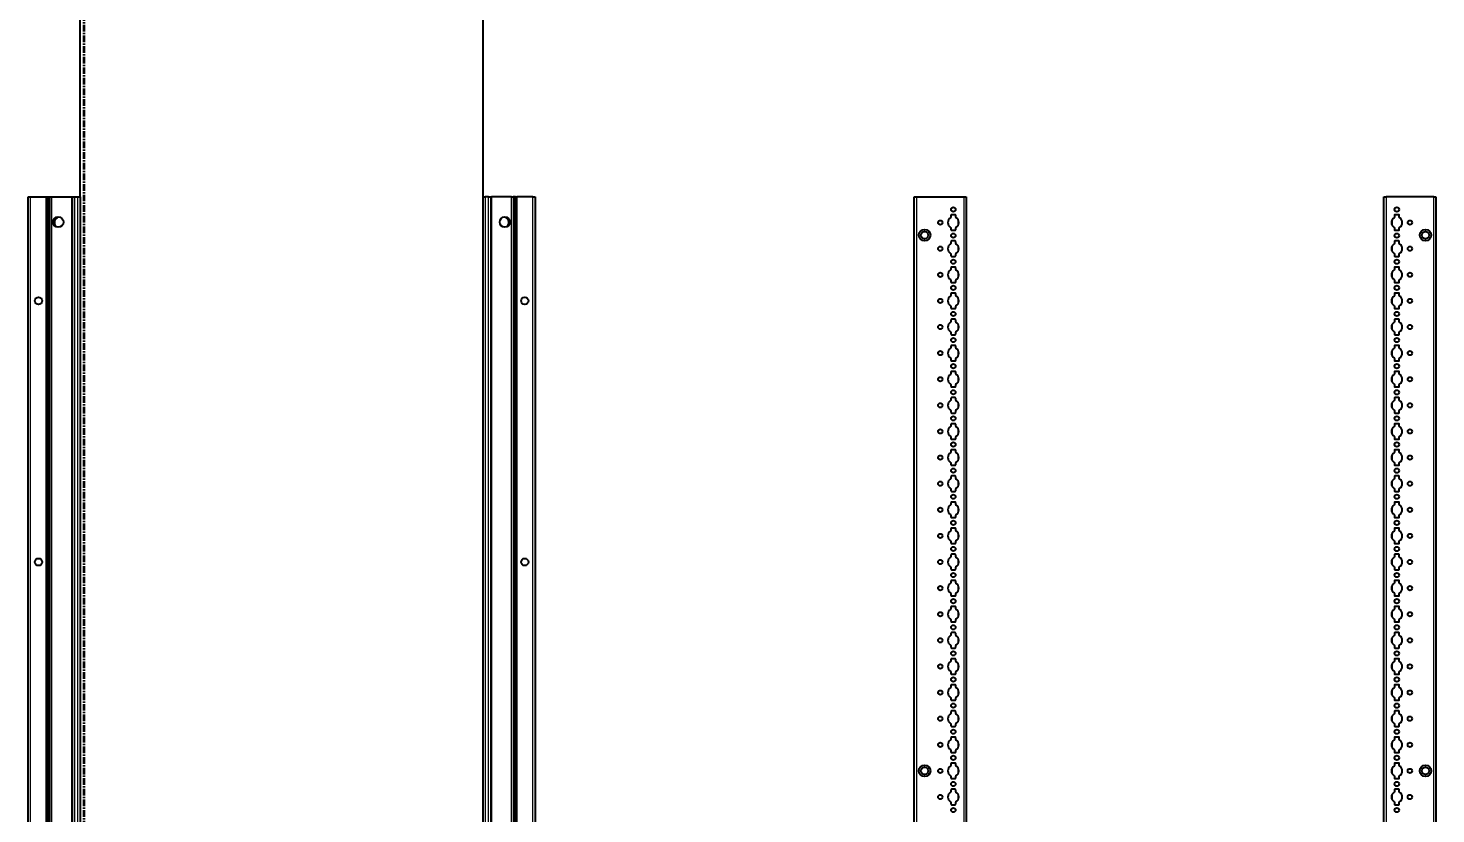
# Model space of a CAD drawing. Header units: millimetres. Extents: x -199 to 2253, y -1747 to 1507.
# Drawn here: x 905 to 2253, y -343 to 409 of the extents above; entities that cross this region are included whole.
import ezdxf

# ---------------------------------------------------------------- set-up
doc = ezdxf.new("R2010")
doc.units = ezdxf.units.MM
doc.linetypes.add('CENTER', pattern=[10.16, 6.35, -1.27, 1.27, -1.27])
doc.layers.add('FORMAT', color=7, linetype='Continuous')
doc.styles.add('SLDTEXTSTYLE0', font='TXT', dxfattribs={"width": 0.75})
doc.dimstyles.new('SLDDIMSTYLE0', dxfattribs={"dimtxt": 20, "dimasz": 10, "dimexe": 0, "dimexo": 0.0625, "dimgap": 5, "dimtad": 2, "dimdec": 1, "dimrnd": 1e-09, "dimzin": 12, "dimdsep": 46, "dimtxsty": 'SLDTEXTSTYLE0', "dimsah": 1, "dimcen": 0.09, "dimadec": 0, "dimazin": 3, "dimtfac": 1, "dimtofl": 0, "dimtmove": 0, "dimatfit": 3, "dimfxl": 0, "dimfrac": 2, "dimtolj": 1, "dimtzin": 12, "dimarcsym": 0})

# ---------------------------------------------------------------- blocks, each defined once
blk = doc.blocks.new('_D_4')
at = {"layer": 'FORMAT'}
for p, q in [((954.3, 247.2), (954.3, 446)), ((954.3, 445), (1340.3, 445)), ((1340.3, 247.2), (1340.3, 446))]:
    blk.add_line(p, q, dxfattribs=at)
for points in [[(954.3, 445), (964.3, 443.5), (964.3, 446.5)], [(1340.3, 445), (1330.3, 446.5), (1330.3, 443.5)]]:
    blk.add_solid(points, dxfattribs=at)
at = {"layer": 'FORMAT', "insert": (1125.1, 470.8), "char_height": 20, "attachment_point": 1, "style": 'SLDTEXTSTYLE0'}
blk.add_mtext('386', dxfattribs=at)

msp = doc.modelspace()

# ---------------------------------------------------------------- linework, layer by layer
at = {"color": 7, "linetype": 'CENTER', "lineweight": 35}
msp.add_line((958.03, 1499.09), (958.03, -1103.67), dxfattribs=at)
at = {"color": 7, "linetype": 'Continuous', "lineweight": 25}
for p, q in [((904.6, -851.79), (904.6, 247.21)), ((904.6, 247.21), (906.6, 247.21)), ((906.6, 247.21), (921.95, 247.21)), ((921.95, 247.21), (922.6, 247.21)), ((922.6, 223.46), (922.6, 247.21)), ((922.6, 247.21), (923.19, 247.21)), ((923.19, 247.21), (924.39, 247.21)), ((924.39, 247.21), (924.39, -851.79)), ((924.39, 247.21), (924.43, 247.21)), ((924.43, 247.21), (924.43, -851.79)), ((924.43, 247.21), (925.63, 247.21)), ((925.63, 247.21), (927.05, 247.21)), ((927.05, 247.21), (946.45, 247.21)), ((946.45, 247.21), (947.1, 247.21)), ((947.1, -851.79), (947.1, 247.21)), ((947.1, 247.21), (949.1, 247.21)), ((949.1, 247.21), (952.3, 247.21)), ((952.3, 247.21), (954.3, 247.21)), ((954.3, 247.21), (954.3, -851.79)), ((1340.3, -851.79), (1340.3, 247.21)), ((1340.3, 247.21), (1342.3, 247.21)), ((1345.5, 247.21), (1342.3, 247.21)), ((1345.5, 247.21), (1347.5, 247.21)), ((1347.5, 247.21), (1347.5, -851.79)), ((1347.5, 247.21), (1348.15, 247.21)), ((1367.55, 247.21), (1348.15, 247.21)), ((1367.55, 247.21), (1368.97, 247.21)), ((1370.17, 247.21), (1368.97, 247.21)), ((1370.17, -851.79), (1370.17, 247.21)), ((1370.21, 247.21), (1370.17, 247.21)), ((1370.21, -851.79), (1370.21, 247.21)), ((1371.42, 247.21), (1370.21, 247.21)), ((1371.42, 247.21), (1372, 247.21)), ((1372, 247.21), (1372, 223.46)), ((1372, 247.21), (1372.65, 247.21)), ((1388, 247.21), (1372.65, 247.21)), ((1388, 247.21), (1390, 247.21)), ((1390, 247.21), (1390, -851.79)), ((1753.16, -851.79), (1753.16, 247.21)), ((1753.16, 247.21), (1755.16, 247.21)), ((1755.16, 247.21), (1800.86, 247.21)), ((1800.86, 247.21), (1802.86, 247.21)), ((1802.86, 247.21), (1802.86, -851.79)), ((2202.86, -851.79), (2202.86, 247.21)), ((2202.86, 247.21), (2204.86, 247.21)), ((2250.56, 247.21), (2204.86, 247.21)), ((2250.56, 247.21), (2252.56, 247.21)), ((2252.56, 247.21), (2252.56, -851.79)), ((1788.21, 229.61), (1788.21, 227.73)), ((1792.31, 230.11), (1788.71, 230.11)), ((1792.81, 227.73), (1792.81, 229.61)), ((2212.91, 229.61), (2212.91, 227.73)), ((2217.01, 230.11), (2213.41, 230.11)), ((2217.51, 227.73), (2217.51, 229.61)), ((922.66, 223.35), (922.6, 223.46)), ((922.6, 223.46), (922.6, 221.96)), ((922.6, 221.96), (922.66, 222.06)), ((922.6, 173.46), (922.6, 221.96)), ((922.66, 222.06), (922.66, 223.35)), ((932.65, 227.73), (932.65, 228.14)), ((1361.95, 228.14), (1361.95, 227.73)), ((1372, 223.46), (1371.94, 223.35)), ((1371.94, 223.35), (1371.94, 222.06)), ((1371.94, 222.06), (1372, 221.96)), ((1372, 221.96), (1372, 223.46)), ((1372, 221.96), (1372, 173.46)), ((1788.21, 217.68), (1788.21, 215.81)), ((1792.81, 215.81), (1792.81, 217.68)), ((2212.91, 217.68), (2212.91, 215.81)), ((2217.51, 215.81), (2217.51, 217.68)), ((1788.21, 204.61), (1788.21, 202.73)), ((1788.71, 215.31), (1792.31, 215.31)), ((1792.31, 205.11), (1788.71, 205.11)), ((1792.81, 202.73), (1792.81, 204.61)), ((2212.91, 204.61), (2212.91, 202.73)), ((2213.41, 215.31), (2217.01, 215.31)), ((2217.01, 205.11), (2213.41, 205.11)), ((2217.51, 202.73), (2217.51, 204.61)), ((1788.21, 192.68), (1788.21, 190.81)), ((1788.71, 190.31), (1792.31, 190.31)), ((1792.81, 190.81), (1792.81, 192.68)), ((2212.91, 192.68), (2212.91, 190.81)), ((2213.41, 190.31), (2217.01, 190.31)), ((2217.51, 190.81), (2217.51, 192.68)), ((1788.21, 179.61), (1788.21, 177.73)), ((1792.31, 180.11), (1788.71, 180.11)), ((1792.81, 177.73), (1792.81, 179.61)), ((2212.91, 179.61), (2212.91, 177.73)), ((2217.01, 180.11), (2213.41, 180.11)), ((2217.51, 177.73), (2217.51, 179.61)), ((922.66, 173.35), (922.6, 173.46)), ((922.6, 173.46), (922.6, 171.96)), ((922.6, 171.96), (922.66, 172.06)), ((922.6, 123.46), (922.6, 171.96)), ((922.66, 172.06), (922.66, 173.35)), ((1372, 173.46), (1371.94, 173.35)), ((1371.94, 173.35), (1371.94, 172.06)), ((1371.94, 172.06), (1372, 171.96)), ((1372, 171.96), (1372, 173.46)), ((1372, 171.96), (1372, 123.46)), ((1788.21, 167.68), (1788.21, 165.81)), ((1788.71, 165.31), (1792.31, 165.31)), ((1792.81, 165.81), (1792.81, 167.68)), ((2212.91, 167.68), (2212.91, 165.81)), ((2213.41, 165.31), (2217.01, 165.31)), ((2217.51, 165.81), (2217.51, 167.68)), ((1788.21, 154.61), (1788.21, 152.73)), ((1792.31, 155.11), (1788.71, 155.11)), ((1792.81, 152.73), (1792.81, 154.61)), ((2212.91, 154.61), (2212.91, 152.73)), ((2217.01, 155.11), (2213.41, 155.11)), ((2217.51, 152.73), (2217.51, 154.61)), ((1788.21, 142.68), (1788.21, 140.81)), ((1788.71, 140.31), (1792.31, 140.31)), ((1792.81, 140.81), (1792.81, 142.68)), ((2212.91, 142.68), (2212.91, 140.81)), ((2213.41, 140.31), (2217.01, 140.31)), ((2217.51, 140.81), (2217.51, 142.68)), ((922.66, 123.35), (922.6, 123.46)), ((922.6, 123.46), (922.6, 121.96)), ((922.6, 121.96), (922.66, 122.06)), ((922.6, 73.46), (922.6, 121.96)), ((922.66, 122.06), (922.66, 123.35)), ((1372, 123.46), (1371.94, 123.35)), ((1371.94, 123.35), (1371.94, 122.06)), ((1371.94, 122.06), (1372, 121.96)), ((1372, 121.96), (1372, 123.46)), ((1372, 121.96), (1372, 73.46)), ((1788.21, 129.61), (1788.21, 127.73)), ((1792.31, 130.11), (1788.71, 130.11)), ((1792.81, 127.73), (1792.81, 129.61)), ((2212.91, 129.61), (2212.91, 127.73)), ((2217.01, 130.11), (2213.41, 130.11)), ((2217.51, 127.73), (2217.51, 129.61)), ((1788.21, 117.68), (1788.21, 115.81)), ((1788.71, 115.31), (1792.31, 115.31)), ((1792.81, 115.81), (1792.81, 117.68)), ((2212.91, 117.68), (2212.91, 115.81)), ((2213.41, 115.31), (2217.01, 115.31)), ((2217.51, 115.81), (2217.51, 117.68)), ((1788.21, 104.61), (1788.21, 102.73)), ((1792.31, 105.11), (1788.71, 105.11)), ((1792.81, 102.73), (1792.81, 104.61)), ((2212.91, 104.61), (2212.91, 102.73)), ((2217.01, 105.11), (2213.41, 105.11)), ((2217.51, 102.73), (2217.51, 104.61)), ((1788.21, 92.68), (1788.21, 90.81)), ((1788.71, 90.31), (1792.31, 90.31)), ((1792.81, 90.81), (1792.81, 92.68)), ((2212.91, 92.68), (2212.91, 90.81)), ((2213.41, 90.31), (2217.01, 90.31)), ((2217.51, 90.81), (2217.51, 92.68)), ((922.66, 73.35), (922.6, 73.46)), ((922.6, 73.46), (922.6, 71.96)), ((922.6, 71.96), (922.66, 72.06)), ((922.6, 23.46), (922.6, 71.96)), ((922.66, 72.06), (922.66, 73.35)), ((1372, 73.46), (1371.94, 73.35)), ((1371.94, 73.35), (1371.94, 72.06)), ((1371.94, 72.06), (1372, 71.96)), ((1372, 71.96), (1372, 73.46)), ((1372, 71.96), (1372, 23.46)), ((1788.21, 79.61), (1788.21, 77.73)), ((1788.21, 67.68), (1788.21, 65.81)), ((1792.31, 80.11), (1788.71, 80.11)), ((1792.81, 77.73), (1792.81, 79.61)), ((1792.81, 65.81), (1792.81, 67.68)), ((2212.91, 79.61), (2212.91, 77.73)), ((2212.91, 67.68), (2212.91, 65.81)), ((2217.01, 80.11), (2213.41, 80.11)), ((2217.51, 77.73), (2217.51, 79.61)), ((2217.51, 65.81), (2217.51, 67.68)), ((1788.21, 54.61), (1788.21, 52.73)), ((1788.71, 65.31), (1792.31, 65.31)), ((1792.31, 55.11), (1788.71, 55.11)), ((1792.81, 52.73), (1792.81, 54.61)), ((2212.91, 54.61), (2212.91, 52.73)), ((2213.41, 65.31), (2217.01, 65.31)), ((2217.01, 55.11), (2213.41, 55.11)), ((2217.51, 52.73), (2217.51, 54.61)), ((1788.21, 42.68), (1788.21, 40.81)), ((1792.81, 40.81), (1792.81, 42.68)), ((2212.91, 42.68), (2212.91, 40.81)), ((2217.51, 40.81), (2217.51, 42.68)), ((1788.21, 29.61), (1788.21, 27.73)), ((1788.71, 40.31), (1792.31, 40.31)), ((1792.31, 30.11), (1788.71, 30.11)), ((1792.81, 27.73), (1792.81, 29.61)), ((2212.91, 29.61), (2212.91, 27.73)), ((2213.41, 40.31), (2217.01, 40.31)), ((2217.01, 30.11), (2213.41, 30.11)), ((2217.51, 27.73), (2217.51, 29.61)), ((922.66, 23.35), (922.6, 23.46)), ((922.6, 23.46), (922.6, 21.96)), ((922.6, 21.96), (922.66, 22.06)), ((922.6, -26.54), (922.6, 21.96)), ((922.66, 22.06), (922.66, 23.35)), ((1372, 23.46), (1371.94, 23.35)), ((1371.94, 23.35), (1371.94, 22.06)), ((1371.94, 22.06), (1372, 21.96)), ((1372, 21.96), (1372, 23.46)), ((1372, 21.96), (1372, -26.54)), ((1788.21, 17.68), (1788.21, 15.81)), ((1788.71, 15.31), (1792.31, 15.31)), ((1792.81, 15.81), (1792.81, 17.68)), ((2212.91, 17.68), (2212.91, 15.81)), ((2213.41, 15.31), (2217.01, 15.31)), ((2217.51, 15.81), (2217.51, 17.68)), ((1788.21, 4.61), (1788.21, 2.73)), ((1792.31, 5.11), (1788.71, 5.11)), ((1792.81, 2.73), (1792.81, 4.61)), ((2212.91, 4.61), (2212.91, 2.73)), ((2217.01, 5.11), (2213.41, 5.11)), ((2217.51, 2.73), (2217.51, 4.61)), ((1788.21, -7.32), (1788.21, -9.19)), ((1788.71, -9.69), (1792.31, -9.69)), ((1792.81, -9.19), (1792.81, -7.32)), ((2212.91, -7.32), (2212.91, -9.19)), ((2213.41, -9.69), (2217.01, -9.69)), ((2217.51, -9.19), (2217.51, -7.32)), ((922.66, -26.65), (922.6, -26.54)), ((922.6, -26.54), (922.6, -28.04)), ((922.66, -27.94), (922.66, -26.65)), ((1372, -26.54), (1371.94, -26.65)), ((1371.94, -26.65), (1371.94, -27.94)), ((1372, -28.04), (1372, -26.54)), ((1788.21, -20.39), (1788.21, -22.27)), ((1792.31, -19.89), (1788.71, -19.89)), ((1792.81, -22.27), (1792.81, -20.39)), ((2212.91, -20.39), (2212.91, -22.27)), ((2217.01, -19.89), (2213.41, -19.89)), ((2217.51, -22.27), (2217.51, -20.39)), ((922.6, -28.04), (922.66, -27.94)), ((922.6, -76.54), (922.6, -28.04)), ((1371.94, -27.94), (1372, -28.04)), ((1372, -28.04), (1372, -76.54)), ((1788.21, -32.32), (1788.21, -34.19)), ((1788.71, -34.69), (1792.31, -34.69)), ((1792.81, -34.19), (1792.81, -32.32)), ((2212.91, -32.32), (2212.91, -34.19)), ((2213.41, -34.69), (2217.01, -34.69)), ((2217.51, -34.19), (2217.51, -32.32)), ((1788.21, -45.39), (1788.21, -47.27)), ((1792.31, -44.89), (1788.71, -44.89)), ((1792.81, -47.27), (1792.81, -45.39)), ((2212.91, -45.39), (2212.91, -47.27)), ((2217.01, -44.89), (2213.41, -44.89)), ((2217.51, -47.27), (2217.51, -45.39)), ((1788.21, -57.32), (1788.21, -59.19)), ((1788.71, -59.69), (1792.31, -59.69)), ((1792.81, -59.19), (1792.81, -57.32)), ((2212.91, -57.32), (2212.91, -59.19)), ((2213.41, -59.69), (2217.01, -59.69)), ((2217.51, -59.19), (2217.51, -57.32)), ((922.66, -76.65), (922.6, -76.54)), ((922.6, -76.54), (922.6, -78.04)), ((922.6, -78.04), (922.66, -77.94)), ((922.6, -126.54), (922.6, -78.04)), ((922.66, -77.94), (922.66, -76.65)), ((1372, -76.54), (1371.94, -76.65)), ((1371.94, -76.65), (1371.94, -77.94)), ((1371.94, -77.94), (1372, -78.04)), ((1372, -78.04), (1372, -76.54)), ((1372, -78.04), (1372, -126.54)), ((1788.21, -70.39), (1788.21, -72.27)), ((1792.31, -69.89), (1788.71, -69.89)), ((1792.81, -72.27), (1792.81, -70.39)), ((2212.91, -70.39), (2212.91, -72.27)), ((2217.01, -69.89), (2213.41, -69.89)), ((2217.51, -72.27), (2217.51, -70.39)), ((1788.21, -82.32), (1788.21, -84.19)), ((1788.71, -84.69), (1792.31, -84.69)), ((1792.81, -84.19), (1792.81, -82.32)), ((2212.91, -82.32), (2212.91, -84.19)), ((2213.41, -84.69), (2217.01, -84.69)), ((2217.51, -84.19), (2217.51, -82.32)), ((1788.21, -95.39), (1788.21, -97.27)), ((1788.21, -107.32), (1788.21, -109.19)), ((1792.31, -94.89), (1788.71, -94.89)), ((1792.81, -97.27), (1792.81, -95.39)), ((1792.81, -109.19), (1792.81, -107.32)), ((2212.91, -95.39), (2212.91, -97.27)), ((2212.91, -107.32), (2212.91, -109.19)), ((2217.01, -94.89), (2213.41, -94.89)), ((2217.51, -97.27), (2217.51, -95.39)), ((2217.51, -109.19), (2217.51, -107.32)), ((1788.21, -120.39), (1788.21, -122.27)), ((1788.71, -109.69), (1792.31, -109.69)), ((1792.31, -119.89), (1788.71, -119.89)), ((1792.81, -122.27), (1792.81, -120.39)), ((2212.91, -120.39), (2212.91, -122.27)), ((2213.41, -109.69), (2217.01, -109.69)), ((2217.01, -119.89), (2213.41, -119.89)), ((2217.51, -122.27), (2217.51, -120.39)), ((922.66, -126.65), (922.6, -126.54)), ((922.6, -126.54), (922.6, -128.04)), ((922.6, -128.04), (922.66, -127.94)), ((922.6, -176.54), (922.6, -128.04)), ((922.66, -127.94), (922.66, -126.65)), ((1372, -126.54), (1371.94, -126.65)), ((1371.94, -126.65), (1371.94, -127.94)), ((1371.94, -127.94), (1372, -128.04)), ((1372, -128.04), (1372, -126.54)), ((1372, -128.04), (1372, -176.54)), ((1788.21, -132.32), (1788.21, -134.19)), ((1788.71, -134.69), (1792.31, -134.69)), ((1792.81, -134.19), (1792.81, -132.32)), ((2212.91, -132.32), (2212.91, -134.19)), ((2213.41, -134.69), (2217.01, -134.69)), ((2217.51, -134.19), (2217.51, -132.32)), ((1788.21, -145.39), (1788.21, -147.27)), ((1792.31, -144.89), (1788.71, -144.89)), ((1792.81, -147.27), (1792.81, -145.39)), ((2212.91, -145.39), (2212.91, -147.27)), ((2217.01, -144.89), (2213.41, -144.89)), ((2217.51, -147.27), (2217.51, -145.39)), ((1788.21, -157.32), (1788.21, -159.19)), ((1788.71, -159.69), (1792.31, -159.69)), ((1792.81, -159.19), (1792.81, -157.32)), ((2212.91, -157.32), (2212.91, -159.19)), ((2213.41, -159.69), (2217.01, -159.69)), ((2217.51, -159.19), (2217.51, -157.32)), ((1788.21, -170.39), (1788.21, -172.27)), ((1792.31, -169.89), (1788.71, -169.89)), ((1792.81, -172.27), (1792.81, -170.39)), ((2212.91, -170.39), (2212.91, -172.27)), ((2217.01, -169.89), (2213.41, -169.89)), ((2217.51, -172.27), (2217.51, -170.39)), ((922.66, -176.65), (922.6, -176.54)), ((922.6, -176.54), (922.6, -178.04)), ((922.6, -178.04), (922.66, -177.94)), ((922.6, -226.54), (922.6, -178.04)), ((922.66, -177.94), (922.66, -176.65)), ((1372, -176.54), (1371.94, -176.65)), ((1371.94, -176.65), (1371.94, -177.94)), ((1371.94, -177.94), (1372, -178.04)), ((1372, -178.04), (1372, -176.54)), ((1372, -178.04), (1372, -226.54)), ((1788.21, -182.32), (1788.21, -184.19)), ((1788.71, -184.69), (1792.31, -184.69)), ((1792.81, -184.19), (1792.81, -182.32)), ((2212.91, -182.32), (2212.91, -184.19)), ((2213.41, -184.69), (2217.01, -184.69)), ((2217.51, -184.19), (2217.51, -182.32)), ((1788.21, -195.39), (1788.21, -197.27)), ((1792.31, -194.89), (1788.71, -194.89)), ((1792.81, -197.27), (1792.81, -195.39)), ((2212.91, -195.39), (2212.91, -197.27)), ((2217.01, -194.89), (2213.41, -194.89)), ((2217.51, -197.27), (2217.51, -195.39)), ((1788.21, -207.32), (1788.21, -209.19)), ((1788.71, -209.69), (1792.31, -209.69)), ((1792.81, -209.19), (1792.81, -207.32)), ((2212.91, -207.32), (2212.91, -209.19)), ((2213.41, -209.69), (2217.01, -209.69)), ((2217.51, -209.19), (2217.51, -207.32)), ((922.66, -226.65), (922.6, -226.54)), ((922.6, -226.54), (922.6, -228.04)), ((922.6, -228.04), (922.66, -227.94)), ((922.6, -276.54), (922.6, -228.04)), ((922.66, -227.94), (922.66, -226.65)), ((1372, -226.54), (1371.94, -226.65)), ((1371.94, -226.65), (1371.94, -227.94)), ((1371.94, -227.94), (1372, -228.04)), ((1372, -228.04), (1372, -226.54)), ((1372, -228.04), (1372, -276.54)), ((1788.21, -220.39), (1788.21, -222.27)), ((1792.31, -219.89), (1788.71, -219.89)), ((1792.81, -222.27), (1792.81, -220.39)), ((2212.91, -220.39), (2212.91, -222.27)), ((2217.01, -219.89), (2213.41, -219.89)), ((2217.51, -222.27), (2217.51, -220.39)), ((1788.21, -232.32), (1788.21, -234.19)), ((1788.71, -234.69), (1792.31, -234.69)), ((1792.81, -234.19), (1792.81, -232.32)), ((2212.91, -232.32), (2212.91, -234.19)), ((2213.41, -234.69), (2217.01, -234.69)), ((2217.51, -234.19), (2217.51, -232.32)), ((1788.21, -245.39), (1788.21, -247.27)), ((1792.31, -244.89), (1788.71, -244.89)), ((1792.81, -247.27), (1792.81, -245.39)), ((2212.91, -245.39), (2212.91, -247.27)), ((2217.01, -244.89), (2213.41, -244.89)), ((2217.51, -247.27), (2217.51, -245.39)), ((1788.21, -257.32), (1788.21, -259.19)), ((1788.71, -259.69), (1792.31, -259.69)), ((1792.81, -259.19), (1792.81, -257.32)), ((2212.91, -257.32), (2212.91, -259.19)), ((2213.41, -259.69), (2217.01, -259.69)), ((2217.51, -259.19), (2217.51, -257.32)), ((922.66, -276.65), (922.6, -276.54)), ((922.6, -276.54), (922.6, -278.04)), ((922.6, -278.04), (922.66, -277.94)), ((922.6, -326.54), (922.6, -278.04)), ((922.66, -277.94), (922.66, -276.65)), ((1372, -276.54), (1371.94, -276.65)), ((1371.94, -276.65), (1371.94, -277.94)), ((1371.94, -277.94), (1372, -278.04)), ((1372, -278.04), (1372, -276.54)), ((1372, -278.04), (1372, -326.54)), ((1788.21, -270.39), (1788.21, -272.27)), ((1788.21, -282.32), (1788.21, -284.19)), ((1792.31, -269.89), (1788.71, -269.89)), ((1792.81, -272.27), (1792.81, -270.39)), ((1792.81, -284.19), (1792.81, -282.32)), ((2212.91, -270.39), (2212.91, -272.27)), ((2212.91, -282.32), (2212.91, -284.19)), ((2217.01, -269.89), (2213.41, -269.89)), ((2217.51, -272.27), (2217.51, -270.39)), ((2217.51, -284.19), (2217.51, -282.32)), ((1788.21, -295.39), (1788.21, -297.27)), ((1788.71, -284.69), (1792.31, -284.69)), ((1792.31, -294.89), (1788.71, -294.89)), ((1792.81, -297.27), (1792.81, -295.39)), ((2212.91, -295.39), (2212.91, -297.27)), ((2213.41, -284.69), (2217.01, -284.69)), ((2217.01, -294.89), (2213.41, -294.89)), ((2217.51, -297.27), (2217.51, -295.39)), ((1788.21, -307.32), (1788.21, -309.19)), ((1788.71, -309.69), (1792.31, -309.69)), ((1792.81, -309.19), (1792.81, -307.32)), ((2212.91, -307.32), (2212.91, -309.19)), ((2213.41, -309.69), (2217.01, -309.69)), ((2217.51, -309.19), (2217.51, -307.32)), ((1788.21, -320.39), (1788.21, -322.27)), ((1792.31, -319.89), (1788.71, -319.89)), ((1792.81, -322.27), (1792.81, -320.39)), ((2212.91, -320.39), (2212.91, -322.27)), ((2217.01, -319.89), (2213.41, -319.89)), ((2217.51, -322.27), (2217.51, -320.39)), ((922.66, -326.65), (922.6, -326.54)), ((922.6, -326.54), (922.6, -328.04)), ((922.6, -328.04), (922.66, -327.94)), ((922.6, -376.54), (922.6, -328.04)), ((922.66, -327.94), (922.66, -326.65)), ((1372, -326.54), (1371.94, -326.65)), ((1371.94, -326.65), (1371.94, -327.94)), ((1371.94, -327.94), (1372, -328.04)), ((1372, -328.04), (1372, -326.54)), ((1372, -328.04), (1372, -376.54)), ((1788.21, -332.32), (1788.21, -334.19)), ((1788.71, -334.69), (1792.31, -334.69)), ((1792.81, -334.19), (1792.81, -332.32)), ((2212.91, -332.32), (2212.91, -334.19)), ((2213.41, -334.69), (2217.01, -334.69)), ((2217.51, -334.19), (2217.51, -332.32))]:
    msp.add_line(p, q, dxfattribs=at)
at = {"color": 8, "linetype": 'Continuous', "lineweight": 18}
for p, q in [((906.6, 247.21), (906.6, -851.79)), ((921.95, -851.79), (921.95, 247.21)), ((923.19, 247.21), (923.19, -851.79)), ((925.63, -851.79), (925.63, 247.21)), ((927.05, 247.21), (927.05, -851.79)), ((946.45, -851.79), (946.45, 247.21)), ((949.1, 247.21), (949.1, -851.79)), ((952.3, -851.79), (952.3, 247.21)), ((1342.3, 247.21), (1342.3, -851.79)), ((1345.5, -851.79), (1345.5, 247.21)), ((1348.15, 247.21), (1348.15, -851.79)), ((1367.55, -851.79), (1367.55, 247.21)), ((1368.97, 247.21), (1368.97, -851.79)), ((1371.42, -851.79), (1371.42, 247.21)), ((1372.65, 247.21), (1372.65, -851.79)), ((1388, -851.79), (1388, 247.21)), ((1755.16, 247.21), (1755.16, -851.79)), ((1800.86, -851.79), (1800.86, 247.21)), ((2204.86, 247.21), (2204.86, -851.79)), ((2250.56, -851.79), (2250.56, 247.21)), ((1795.01, 220), (1795.01, 225.41)), ((2210.71, 225.41), (2210.71, 220)), ((1795.01, 195), (1795.01, 200.41)), ((2210.71, 200.41), (2210.71, 195)), ((1795.01, 170), (1795.01, 175.41)), ((2210.71, 175.41), (2210.71, 170)), ((1795.01, 145), (1795.01, 150.41)), ((2210.71, 150.41), (2210.71, 145)), ((1795.01, 120), (1795.01, 125.41)), ((2210.71, 125.41), (2210.71, 120)), ((1795.01, 95), (1795.01, 100.41)), ((2210.71, 100.41), (2210.71, 95)), ((1795.01, 70), (1795.01, 75.41)), ((2210.71, 75.41), (2210.71, 70)), ((1795.01, 45), (1795.01, 50.41)), ((2210.71, 50.41), (2210.71, 45)), ((1795.01, 20), (1795.01, 25.41)), ((2210.71, 25.41), (2210.71, 20)), ((1795.01, -5), (1795.01, 0.41)), ((2210.71, 0.41), (2210.71, -5)), ((1795.01, -30), (1795.01, -24.59)), ((2210.71, -24.59), (2210.71, -30)), ((1795.01, -55), (1795.01, -49.59)), ((2210.71, -49.59), (2210.71, -55)), ((1795.01, -80), (1795.01, -74.59)), ((2210.71, -74.59), (2210.71, -80)), ((1795.01, -105), (1795.01, -99.59)), ((2210.71, -99.59), (2210.71, -105)), ((1795.01, -130), (1795.01, -124.59)), ((2210.71, -124.59), (2210.71, -130)), ((1795.01, -155), (1795.01, -149.59)), ((2210.71, -149.59), (2210.71, -155)), ((1795.01, -180), (1795.01, -174.59)), ((2210.71, -174.59), (2210.71, -180)), ((1795.01, -205), (1795.01, -199.59)), ((2210.71, -199.59), (2210.71, -205)), ((1795.01, -230), (1795.01, -224.59)), ((2210.71, -224.59), (2210.71, -230)), ((1795.01, -255), (1795.01, -249.59)), ((2210.71, -249.59), (2210.71, -255)), ((1795.01, -280), (1795.01, -274.59)), ((2210.71, -274.59), (2210.71, -280)), ((1795.01, -305), (1795.01, -299.59)), ((2210.71, -299.59), (2210.71, -305)), ((1795.01, -330), (1795.01, -324.59)), ((2210.71, -324.59), (2210.71, -330))]:
    msp.add_line(p, q, dxfattribs=at)
at = {"color": 7, "linetype": 'Continuous', "lineweight": 25}
for centre, radius in [((1790.51, 235.21), 2.12), ((2215.21, 235.21), 2.12), ((933.45, 223.21), 5), ((1361.15, 223.21), 5), ((1763.01, 210.71), 5.5), ((1778.01, 222.71), 2.12), ((2227.71, 222.71), 2.12), ((2242.71, 210.71), 5.5), ((1763.01, 210.71), 3.5), ((1790.51, 210.21), 2.12), ((2215.21, 210.21), 2.12), ((2242.71, 210.71), 3.5), ((1778.01, 197.71), 2.12), ((2227.71, 197.71), 2.12), ((1790.51, 185.21), 2.12), ((2215.21, 185.21), 2.12), ((1778.01, 172.71), 2.13), ((1790.51, 160.21), 2.12), ((2215.21, 160.21), 2.12), ((2227.71, 172.71), 2.12), ((914.5, 147.71), 3.5), ((1380.1, 147.71), 3.5), ((1778.01, 147.71), 2.13), ((2227.71, 147.71), 2.12), ((1790.51, 135.21), 2.12), ((2215.21, 135.21), 2.12), ((1778.01, 122.71), 2.13), ((2227.71, 122.71), 2.12), ((1790.51, 110.21), 2.12), ((2215.21, 110.21), 2.12), ((1778.01, 97.71), 2.12), ((2227.71, 97.71), 2.12), ((1790.51, 85.21), 2.12), ((2215.21, 85.21), 2.12), ((1778.01, 72.71), 2.12), ((2227.71, 72.71), 2.12), ((1790.51, 60.21), 2.12), ((2215.21, 60.21), 2.13), ((1778.01, 47.71), 2.12), ((2227.71, 47.71), 2.12), ((1790.51, 35.21), 2.12), ((2215.21, 35.21), 2.13), ((1778.01, 22.71), 2.12), ((2227.71, 22.71), 2.12), ((1790.51, 10.21), 2.12), ((2215.21, 10.21), 2.13), ((1778.01, -2.29), 2.12), ((1790.51, -14.79), 2.12), ((2215.21, -14.79), 2.13), ((2227.71, -2.29), 2.12), ((1778.01, -27.29), 2.12), ((2227.71, -27.29), 2.12), ((1790.51, -39.79), 2.12), ((2215.21, -39.79), 2.13), ((1778.01, -52.29), 2.12), ((2227.71, -52.29), 2.12), ((1790.51, -64.79), 2.12), ((2215.21, -64.79), 2.13), ((1778.01, -77.29), 2.12), ((2227.71, -77.29), 2.12), ((1790.51, -89.79), 2.12), ((2215.21, -89.79), 2.13), ((914.5, -102.29), 3.5), ((1380.1, -102.29), 3.5), ((1778.01, -102.29), 2.12), ((2227.71, -102.29), 2.12), ((1790.51, -114.79), 2.12), ((2215.21, -114.79), 2.13), ((1778.01, -127.29), 2.12), ((2227.71, -127.29), 2.12), ((1790.51, -139.79), 2.12), ((2215.21, -139.79), 2.13), ((1778.01, -152.29), 2.12), ((2227.71, -152.29), 2.12), ((1778.01, -177.29), 2.12), ((1790.51, -164.79), 2.13), ((2215.21, -164.79), 2.13), ((2227.71, -177.29), 2.12), ((1790.51, -189.79), 2.13), ((2215.21, -189.79), 2.13), ((1778.01, -202.29), 2.12), ((2227.71, -202.29), 2.13), ((1790.51, -214.79), 2.12), ((2215.21, -214.79), 2.13), ((1778.01, -227.29), 2.12), ((2227.71, -227.29), 2.13), ((1790.51, -239.79), 2.12), ((2215.21, -239.79), 2.13), ((1778.01, -252.29), 2.12), ((2227.71, -252.29), 2.13), ((1790.51, -264.79), 2.12), ((2215.21, -264.79), 2.13), ((1778.01, -277.29), 2.12), ((2227.71, -277.29), 2.13), ((1790.51, -289.79), 2.13), ((2215.21, -289.79), 2.13), ((1763.01, -302.29), 5.5), ((1763.01, -302.29), 3.5), ((1778.01, -302.29), 2.12), ((2227.71, -302.29), 2.13), ((2242.71, -302.29), 5.5), ((2242.71, -302.29), 3.5), ((1790.51, -314.79), 2.13), ((2215.21, -314.79), 2.13), ((1778.01, -327.29), 2.12), ((2227.71, -327.29), 2.13), ((1790.51, -339.79), 2.13), ((2215.21, -339.79), 2.12)]:
    msp.add_circle(centre, radius, dxfattribs=at)
for centre, radius, start, end in [((1788.71, 229.61), 0.5, 90, 180), ((1792.31, 229.61), 0.5, 0, 90), ((2213.41, 229.61), 0.5, 90, 180), ((2217.01, 229.61), 0.5, 360, 90), ((934.95, 222.71), 5.25, 119.14074, 233.81086), ((932.15, 227.73), 0.5, 299.14074, 0), ((1362.45, 227.73), 0.5, 180, 240.85926), ((1359.65, 222.71), 5.25, 306.18912, 60.85926), ((1790.51, 222.71), 5.25, 119.14074, 240.85926), ((1787.71, 227.73), 0.5, 299.14074, 0), ((1787.71, 217.68), 0.5, 0, 60.85926), ((1788.71, 215.81), 0.5, 180, 270), ((1792.31, 215.81), 0.5, 270, 0), ((1793.31, 227.73), 0.5, 180, 240.85926), ((1793.31, 217.68), 0.5, 119.14074, 180), ((1790.51, 222.71), 5.25, 299.14074, 60.85926), ((2215.21, 222.71), 5.25, 119.14074, 240.85926), ((2212.41, 227.73), 0.5, 299.14074, 0), ((2212.41, 217.68), 0.5, 0, 60.85926), ((2213.41, 215.81), 0.5, 180, 270), ((2217.01, 215.81), 0.5, 270, 0), ((2218.01, 227.73), 0.5, 180, 240.85926), ((2218.01, 217.68), 0.5, 119.14074, 180), ((2215.21, 222.71), 5.25, 299.14074, 60.85926), ((1790.51, 197.71), 5.25, 119.14074, 240.85926), ((1787.71, 202.73), 0.5, 299.14074, 0), ((1788.71, 204.61), 0.5, 90, 180), ((1792.31, 204.61), 0.5, 0, 90), ((1793.31, 202.73), 0.5, 180, 240.85926), ((1790.51, 197.71), 5.25, 299.14074, 60.85926), ((2215.21, 197.71), 5.25, 119.14074, 240.85926), ((2212.41, 202.73), 0.5, 299.14074, 0), ((2213.41, 204.61), 0.5, 90, 180), ((2217.01, 204.61), 0.5, 0, 90), ((2218.01, 202.73), 0.5, 180, 240.85926), ((2215.21, 197.71), 5.25, 299.14074, 60.85926), ((1787.71, 192.68), 0.5, 0, 60.85926), ((1788.71, 190.81), 0.5, 180, 270), ((1792.31, 190.81), 0.5, 270, 0), ((1793.31, 192.68), 0.5, 119.14074, 180), ((2212.41, 192.68), 0.5, 0, 60.85926), ((2213.41, 190.81), 0.5, 180, 270), ((2217.01, 190.81), 0.5, 270, 0), ((2218.01, 192.68), 0.5, 119.14074, 180), ((1790.51, 172.71), 5.25, 119.14074, 240.85926), ((1787.71, 177.73), 0.5, 299.14074, 0), ((1788.71, 179.61), 0.5, 90, 180), ((1792.31, 179.61), 0.5, 360, 90), ((1793.31, 177.73), 0.5, 180, 240.85926), ((1790.51, 172.71), 5.25, 299.14074, 60.85926), ((2215.21, 172.71), 5.25, 119.14074, 240.85926), ((2212.41, 177.73), 0.5, 299.14074, 0), ((2213.41, 179.61), 0.5, 90, 180), ((2217.01, 179.61), 0.5, 0, 90), ((2218.01, 177.73), 0.5, 180, 240.85926), ((2215.21, 172.71), 5.25, 299.14074, 60.85926), ((1787.71, 167.68), 0.5, 0, 60.85926), ((1788.71, 165.81), 0.5, 180, 270), ((1792.31, 165.81), 0.5, 270, 0), ((1793.31, 167.68), 0.5, 119.14074, 180), ((2212.41, 167.68), 0.5, 0, 60.85926), ((2213.41, 165.81), 0.5, 180, 270), ((2217.01, 165.81), 0.5, 270, 0), ((2218.01, 167.68), 0.5, 119.14074, 180), ((1790.51, 147.71), 5.25, 119.14074, 240.85926), ((1787.71, 152.73), 0.5, 299.14074, 0), ((1788.71, 154.61), 0.5, 90, 180), ((1792.31, 154.61), 0.5, 360, 90), ((1793.31, 152.73), 0.5, 180, 240.85926), ((1790.51, 147.71), 5.25, 299.14074, 60.85926), ((2215.21, 147.71), 5.25, 119.14074, 240.85926), ((2212.41, 152.73), 0.5, 299.14074, 0), ((2213.41, 154.61), 0.5, 90, 180), ((2217.01, 154.61), 0.5, 0, 90), ((2218.01, 152.73), 0.5, 180, 240.85926), ((2215.21, 147.71), 5.25, 299.14074, 60.85926), ((1787.71, 142.68), 0.5, 0, 60.85926), ((1788.71, 140.81), 0.5, 180, 270), ((1792.31, 140.81), 0.5, 270, 0), ((1793.31, 142.68), 0.5, 119.14074, 180), ((2212.41, 142.68), 0.5, 0, 60.85926), ((2213.41, 140.81), 0.5, 180, 270), ((2217.01, 140.81), 0.5, 270, 0), ((2218.01, 142.68), 0.5, 119.14074, 180), ((1790.51, 122.71), 5.25, 119.14074, 240.85926), ((1787.71, 127.73), 0.5, 299.14074, 0), ((1788.71, 129.61), 0.5, 90, 180), ((1792.31, 129.61), 0.5, 0, 90), ((1793.31, 127.73), 0.5, 180, 240.85926), ((1790.51, 122.71), 5.25, 299.14074, 60.85926), ((2215.21, 122.71), 5.25, 119.14074, 240.85926), ((2212.41, 127.73), 0.5, 299.14074, 0), ((2213.41, 129.61), 0.5, 90, 180), ((2217.01, 129.61), 0.5, 0, 90), ((2218.01, 127.73), 0.5, 180, 240.85926), ((2215.21, 122.71), 5.25, 299.14074, 60.85926), ((1787.71, 117.68), 0.5, 0, 60.85926), ((1788.71, 115.81), 0.5, 180, 270), ((1792.31, 115.81), 0.5, 270, 0), ((1793.31, 117.68), 0.5, 119.14074, 180), ((2212.41, 117.68), 0.5, 0, 60.85926), ((2213.41, 115.81), 0.5, 180, 270), ((2217.01, 115.81), 0.5, 270, 0), ((2218.01, 117.68), 0.5, 119.14074, 180), ((1790.51, 97.71), 5.25, 119.14074, 240.85926), ((1787.71, 102.73), 0.5, 299.14074, 0), ((1788.71, 104.61), 0.5, 90, 180), ((1792.31, 104.61), 0.5, 0, 90), ((1793.31, 102.73), 0.5, 180, 240.85926), ((1790.51, 97.71), 5.25, 299.14074, 60.85926), ((2215.21, 97.71), 5.25, 119.14074, 240.85926), ((2212.41, 102.73), 0.5, 299.14074, 0), ((2213.41, 104.61), 0.5, 90, 180), ((2217.01, 104.61), 0.5, 0, 90), ((2218.01, 102.73), 0.5, 180, 240.85926), ((2215.21, 97.71), 5.25, 299.14074, 60.85926), ((1787.71, 92.68), 0.5, 0, 60.85926), ((1788.71, 90.81), 0.5, 180, 270), ((1792.31, 90.81), 0.5, 270, 0), ((1793.31, 92.68), 0.5, 119.14074, 180), ((2212.41, 92.68), 0.5, 0, 60.85926), ((2213.41, 90.81), 0.5, 180, 270), ((2217.01, 90.81), 0.5, 270, 0), ((2218.01, 92.68), 0.5, 119.14074, 180), ((1790.51, 72.71), 5.25, 119.14074, 240.85926), ((1787.71, 77.73), 0.5, 299.14074, 0), ((1787.71, 67.68), 0.5, 0, 60.85926), ((1788.71, 79.61), 0.5, 90, 180), ((1792.31, 79.61), 0.5, 0, 90), ((1793.31, 77.73), 0.5, 180, 240.85926), ((1793.31, 67.68), 0.5, 119.14074, 180), ((1790.51, 72.71), 5.25, 299.14074, 60.85926), ((2215.21, 72.71), 5.25, 119.14074, 240.85926), ((2212.41, 77.73), 0.5, 299.14074, 0), ((2212.41, 67.68), 0.5, 0, 60.85926), ((2213.41, 79.61), 0.5, 90, 180), ((2217.01, 79.61), 0.5, 0, 90), ((2218.01, 77.73), 0.5, 180, 240.85926), ((2218.01, 67.68), 0.5, 119.14074, 180), ((2215.21, 72.71), 5.25, 299.14074, 60.85926), ((1788.71, 65.81), 0.5, 180, 270), ((1788.71, 54.61), 0.5, 90, 180), ((1792.31, 65.81), 0.5, 270, 0), ((1792.31, 54.61), 0.5, 0, 90), ((2213.41, 65.81), 0.5, 180, 270), ((2213.41, 54.61), 0.5, 90, 180), ((2217.01, 65.81), 0.5, 270, 0), ((2217.01, 54.61), 0.5, 360, 90), ((1790.51, 47.71), 5.25, 119.14074, 240.85926), ((1787.71, 52.73), 0.5, 299.14074, 0), ((1787.71, 42.68), 0.5, 0, 60.85926), ((1788.71, 40.81), 0.5, 180, 270), ((1792.31, 40.81), 0.5, 270, 0), ((1793.31, 52.73), 0.5, 180, 240.85926), ((1793.31, 42.68), 0.5, 119.14074, 180), ((1790.51, 47.71), 5.25, 299.14074, 60.85926), ((2215.21, 47.71), 5.25, 119.14074, 240.85926), ((2212.41, 52.73), 0.5, 299.14074, 0), ((2212.41, 42.68), 0.5, 0, 60.85926), ((2213.41, 40.81), 0.5, 180, 270), ((2217.01, 40.81), 0.5, 270, 0), ((2218.01, 52.73), 0.5, 180, 240.85926), ((2218.01, 42.68), 0.5, 119.14074, 180), ((2215.21, 47.71), 5.25, 299.14074, 60.85926), ((1790.51, 22.71), 5.25, 119.14074, 240.85926), ((1787.71, 27.73), 0.5, 299.14074, 0), ((1788.71, 29.61), 0.5, 90, 180), ((1792.31, 29.61), 0.5, 0, 90), ((1793.31, 27.73), 0.5, 180, 240.85926), ((1790.51, 22.71), 5.25, 299.14074, 60.85926), ((2215.21, 22.71), 5.25, 119.14074, 240.85926), ((2212.41, 27.73), 0.5, 299.14074, 0), ((2213.41, 29.61), 0.5, 90, 180), ((2217.01, 29.61), 0.5, 0, 90), ((2218.01, 27.73), 0.5, 180, 240.85926), ((2215.21, 22.71), 5.25, 299.14074, 60.85926), ((1787.71, 17.68), 0.5, 0, 60.85926), ((1788.71, 15.81), 0.5, 180, 270), ((1792.31, 15.81), 0.5, 270, 0), ((1793.31, 17.68), 0.5, 119.14074, 180), ((2212.41, 17.68), 0.5, 0, 60.85926), ((2213.41, 15.81), 0.5, 180, 270), ((2217.01, 15.81), 0.5, 270, 0), ((2218.01, 17.68), 0.5, 119.14074, 180), ((1790.51, -2.29), 5.25, 119.14074, 240.85926), ((1787.71, 2.73), 0.5, 299.14074, 0), ((1788.71, 4.61), 0.5, 90, 180), ((1792.31, 4.61), 0.5, 0, 90), ((1793.31, 2.73), 0.5, 180, 240.85926), ((1790.51, -2.29), 5.25, 299.14074, 60.85926), ((2215.21, -2.29), 5.25, 119.14074, 240.85926), ((2212.41, 2.73), 0.5, 299.14074, 0), ((2213.41, 4.61), 0.5, 90, 180), ((2217.01, 4.61), 0.5, 0, 90), ((2218.01, 2.73), 0.5, 180, 240.85926), ((2215.21, -2.29), 5.25, 299.14074, 60.85926), ((1787.71, -7.32), 0.5, 0, 60.85926), ((1788.71, -9.19), 0.5, 180, 270), ((1792.31, -9.19), 0.5, 270, 0), ((1793.31, -7.32), 0.5, 119.14074, 180), ((2212.41, -7.32), 0.5, 0, 60.85926), ((2213.41, -9.19), 0.5, 180, 270), ((2217.01, -9.19), 0.5, 270, 0), ((2218.01, -7.32), 0.5, 119.14074, 180), ((1790.51, -27.29), 5.25, 119.14074, 240.85926), ((1787.71, -22.27), 0.5, 299.14074, 0), ((1788.71, -20.39), 0.5, 90, 180), ((1792.31, -20.39), 0.5, 0, 90), ((1793.31, -22.27), 0.5, 180, 240.85926), ((1790.51, -27.29), 5.25, 299.14074, 60.85926), ((2215.21, -27.29), 5.25, 119.14074, 240.85926), ((2212.41, -22.27), 0.5, 299.14074, 0), ((2213.41, -20.39), 0.5, 90, 180), ((2217.01, -20.39), 0.5, 0, 90), ((2218.01, -22.27), 0.5, 180, 240.85926), ((2215.21, -27.29), 5.25, 299.14074, 60.85926), ((1787.71, -32.32), 0.5, 0, 60.85926), ((1788.71, -34.19), 0.5, 180, 270), ((1792.31, -34.19), 0.5, 270, 0), ((1793.31, -32.32), 0.5, 119.14074, 180), ((2212.41, -32.32), 0.5, 0, 60.85926), ((2213.41, -34.19), 0.5, 180, 270), ((2217.01, -34.19), 0.5, 270, 0), ((2218.01, -32.32), 0.5, 119.14074, 180), ((1790.51, -52.29), 5.25, 119.14074, 240.85926), ((1787.71, -47.27), 0.5, 299.14074, 0), ((1788.71, -45.39), 0.5, 90, 180), ((1792.31, -45.39), 0.5, 0, 90), ((1793.31, -47.27), 0.5, 180, 240.85926), ((1790.51, -52.29), 5.25, 299.14074, 60.85926), ((2215.21, -52.29), 5.25, 119.14074, 240.85926), ((2212.41, -47.27), 0.5, 299.14074, 0), ((2213.41, -45.39), 0.5, 90, 180), ((2217.01, -45.39), 0.5, 0, 90), ((2218.01, -47.27), 0.5, 180, 240.85926), ((2215.21, -52.29), 5.25, 299.14074, 60.85926), ((1787.71, -57.32), 0.5, 0, 60.85926), ((1788.71, -59.19), 0.5, 180, 270), ((1792.31, -59.19), 0.5, 270, 0), ((1793.31, -57.32), 0.5, 119.14074, 180), ((2212.41, -57.32), 0.5, 0, 60.85926), ((2213.41, -59.19), 0.5, 180, 270), ((2217.01, -59.19), 0.5, 270, 0), ((2218.01, -57.32), 0.5, 119.14074, 180), ((1790.51, -77.29), 5.25, 119.14074, 240.85926), ((1787.71, -72.27), 0.5, 299.14074, 0), ((1788.71, -70.39), 0.5, 90, 180), ((1792.31, -70.39), 0.5, 0, 90), ((1793.31, -72.27), 0.5, 180, 240.85926), ((1790.51, -77.29), 5.25, 299.14074, 60.85926), ((2215.21, -77.29), 5.25, 119.14074, 240.85926), ((2212.41, -72.27), 0.5, 299.14074, 0), ((2213.41, -70.39), 0.5, 90, 180), ((2217.01, -70.39), 0.5, 0, 90), ((2218.01, -72.27), 0.5, 180, 240.85926), ((2215.21, -77.29), 5.25, 299.14074, 60.85926), ((1787.71, -82.32), 0.5, 0, 60.85926), ((1788.71, -84.19), 0.5, 180, 270), ((1792.31, -84.19), 0.5, 270, 0), ((1793.31, -82.32), 0.5, 119.14074, 180), ((2212.41, -82.32), 0.5, 0, 60.85926), ((2213.41, -84.19), 0.5, 180, 270), ((2217.01, -84.19), 0.5, 270, 0), ((2218.01, -82.32), 0.5, 119.14074, 180), ((1790.51, -102.29), 5.25, 119.14074, 240.85926), ((1787.71, -97.27), 0.5, 299.14074, 0), ((1787.71, -107.32), 0.5, 0, 60.85926), ((1788.71, -95.39), 0.5, 90, 180), ((1792.31, -95.39), 0.5, 0, 90), ((1793.31, -97.27), 0.5, 180, 240.85926), ((1793.31, -107.32), 0.5, 119.14074, 180), ((1790.51, -102.29), 5.25, 299.14074, 60.85926), ((2215.21, -102.29), 5.25, 119.14074, 240.85926), ((2212.41, -97.27), 0.5, 299.14074, 0), ((2212.41, -107.32), 0.5, 0, 60.85926), ((2213.41, -95.39), 0.5, 90, 180), ((2217.01, -95.39), 0.5, 0, 90), ((2218.01, -97.27), 0.5, 180, 240.85926), ((2218.01, -107.32), 0.5, 119.14074, 180), ((2215.21, -102.29), 5.25, 299.14074, 60.85926), ((1788.71, -109.19), 0.5, 180, 270), ((1788.71, -120.39), 0.5, 90, 180), ((1792.31, -109.19), 0.5, 270, 0), ((1792.31, -120.39), 0.5, 0, 90), ((2213.41, -109.19), 0.5, 180, 270), ((2213.41, -120.39), 0.5, 90, 180), ((2217.01, -109.19), 0.5, 270, 0), ((2217.01, -120.39), 0.5, 0, 90), ((1790.51, -127.29), 5.25, 119.14074, 240.85926), ((1787.71, -122.27), 0.5, 299.14074, 0), ((1787.71, -132.32), 0.5, 0, 60.85926), ((1788.71, -134.19), 0.5, 180, 270), ((1792.31, -134.19), 0.5, 270, 0), ((1793.31, -122.27), 0.5, 180, 240.85926), ((1793.31, -132.32), 0.5, 119.14074, 180), ((1790.51, -127.29), 5.25, 299.14074, 60.85926), ((2215.21, -127.29), 5.25, 119.14074, 240.85926), ((2212.41, -122.27), 0.5, 299.14074, 0), ((2212.41, -132.32), 0.5, 0, 60.85926), ((2213.41, -134.19), 0.5, 180, 270), ((2217.01, -134.19), 0.5, 270, 0), ((2218.01, -122.27), 0.5, 180, 240.85926), ((2218.01, -132.32), 0.5, 119.14074, 180), ((2215.21, -127.29), 5.25, 299.14074, 60.85926), ((1790.51, -152.29), 5.25, 119.14074, 240.85926), ((1787.71, -147.27), 0.5, 299.14074, 0), ((1788.71, -145.39), 0.5, 90, 180), ((1792.31, -145.39), 0.5, 0, 90), ((1793.31, -147.27), 0.5, 180, 240.85926), ((1790.51, -152.29), 5.25, 299.14074, 60.85926), ((2215.21, -152.29), 5.25, 119.14074, 240.85926), ((2212.41, -147.27), 0.5, 299.14074, 0), ((2213.41, -145.39), 0.5, 90, 180), ((2217.01, -145.39), 0.5, 0, 90), ((2218.01, -147.27), 0.5, 180, 240.85926), ((2215.21, -152.29), 5.25, 299.14074, 60.85926), ((1787.71, -157.32), 0.5, 0, 60.85926), ((1788.71, -159.19), 0.5, 180, 270), ((1792.31, -159.19), 0.5, 270, 0), ((1793.31, -157.32), 0.5, 119.14074, 180), ((2212.41, -157.32), 0.5, 0, 60.85926), ((2213.41, -159.19), 0.5, 180, 270), ((2217.01, -159.19), 0.5, 270, 0), ((2218.01, -157.32), 0.5, 119.14074, 180), ((1790.51, -177.29), 5.25, 119.14074, 240.85926), ((1787.71, -172.27), 0.5, 299.14074, 0), ((1788.71, -170.39), 0.5, 90, 180), ((1792.31, -170.39), 0.5, 0, 90), ((1793.31, -172.27), 0.5, 180, 240.85926), ((1790.51, -177.29), 5.25, 299.14074, 60.85926), ((2215.21, -177.29), 5.25, 119.14074, 240.85926), ((2212.41, -172.27), 0.5, 299.14074, 0), ((2213.41, -170.39), 0.5, 90, 180), ((2217.01, -170.39), 0.5, 0, 90), ((2218.01, -172.27), 0.5, 180, 240.85926), ((2215.21, -177.29), 5.25, 299.14074, 60.85926), ((1787.71, -182.32), 0.5, 0, 60.85926), ((1788.71, -184.19), 0.5, 180, 270), ((1792.31, -184.19), 0.5, 270, 0), ((1793.31, -182.32), 0.5, 119.14074, 180), ((2212.41, -182.32), 0.5, 0, 60.85926), ((2213.41, -184.19), 0.5, 180, 270), ((2217.01, -184.19), 0.5, 270, 0), ((2218.01, -182.32), 0.5, 119.14074, 180), ((1790.51, -202.29), 5.25, 119.14074, 240.85926), ((1787.71, -197.27), 0.5, 299.14074, 0), ((1788.71, -195.39), 0.5, 90, 180), ((1792.31, -195.39), 0.5, 0, 90), ((1793.31, -197.27), 0.5, 180, 240.85926), ((1790.51, -202.29), 5.25, 299.14074, 60.85926), ((2215.21, -202.29), 5.25, 119.14074, 240.85926), ((2212.41, -197.27), 0.5, 299.14074, 0), ((2213.41, -195.39), 0.5, 90, 180), ((2217.01, -195.39), 0.5, 0, 90), ((2218.01, -197.27), 0.5, 180, 240.85926), ((2215.21, -202.29), 5.25, 299.14074, 60.85926), ((1787.71, -207.32), 0.5, 0, 60.85926), ((1788.71, -209.19), 0.5, 180, 270), ((1792.31, -209.19), 0.5, 270, 0), ((1793.31, -207.32), 0.5, 119.14074, 180), ((2212.41, -207.32), 0.5, 0, 60.85926), ((2213.41, -209.19), 0.5, 180, 270), ((2217.01, -209.19), 0.5, 270, 0), ((2218.01, -207.32), 0.5, 119.14074, 180), ((1790.51, -227.29), 5.25, 119.14074, 240.85926), ((1787.71, -222.27), 0.5, 299.14074, 0), ((1788.71, -220.39), 0.5, 90, 180), ((1792.31, -220.39), 0.5, 0, 90), ((1793.31, -222.27), 0.5, 180, 240.85926), ((1790.51, -227.29), 5.25, 299.14074, 60.85926), ((2215.21, -227.29), 5.25, 119.14074, 240.85926), ((2212.41, -222.27), 0.5, 299.14074, 0), ((2213.41, -220.39), 0.5, 90, 180), ((2217.01, -220.39), 0.5, 0, 90), ((2218.01, -222.27), 0.5, 180, 240.85926), ((2215.21, -227.29), 5.25, 299.14074, 60.85926), ((1787.71, -232.32), 0.5, 0, 60.85926), ((1788.71, -234.19), 0.5, 180, 270), ((1792.31, -234.19), 0.5, 270, 0), ((1793.31, -232.32), 0.5, 119.14074, 180), ((2212.41, -232.32), 0.5, 0, 60.85926), ((2213.41, -234.19), 0.5, 180, 270), ((2217.01, -234.19), 0.5, 270, 0), ((2218.01, -232.32), 0.5, 119.14074, 180), ((1790.51, -252.29), 5.25, 119.14074, 240.85926), ((1787.71, -247.27), 0.5, 299.14074, 0), ((1788.71, -245.39), 0.5, 90, 180), ((1792.31, -245.39), 0.5, 0, 90), ((1793.31, -247.27), 0.5, 180, 240.85926), ((1790.51, -252.29), 5.25, 299.14074, 60.85926), ((2215.21, -252.29), 5.25, 119.14074, 240.85926), ((2212.41, -247.27), 0.5, 299.14074, 0), ((2213.41, -245.39), 0.5, 90, 180), ((2217.01, -245.39), 0.5, 0, 90), ((2218.01, -247.27), 0.5, 180, 240.85926), ((2215.21, -252.29), 5.25, 299.14074, 60.85926), ((1787.71, -257.32), 0.5, 0, 60.85926), ((1788.71, -259.19), 0.5, 180, 270), ((1792.31, -259.19), 0.5, 270, 0), ((1793.31, -257.32), 0.5, 119.14074, 180), ((2212.41, -257.32), 0.5, 0, 60.85926), ((2213.41, -259.19), 0.5, 180, 270), ((2217.01, -259.19), 0.5, 270, 0), ((2218.01, -257.32), 0.5, 119.14074, 180), ((1790.51, -277.29), 5.25, 119.14074, 240.85926), ((1787.71, -272.27), 0.5, 299.14074, 0), ((1787.71, -282.32), 0.5, 0, 60.85926), ((1788.71, -270.39), 0.5, 90, 180), ((1792.31, -270.39), 0.5, 0, 90), ((1793.31, -272.27), 0.5, 180, 240.85926), ((1793.31, -282.32), 0.5, 119.14074, 180), ((1790.51, -277.29), 5.25, 299.14074, 60.85926), ((2215.21, -277.29), 5.25, 119.14074, 240.85926), ((2212.41, -272.27), 0.5, 299.14074, 0), ((2212.41, -282.32), 0.5, 0, 60.85926), ((2213.41, -270.39), 0.5, 90, 180), ((2217.01, -270.39), 0.5, 0, 90), ((2218.01, -272.27), 0.5, 180, 240.85926), ((2218.01, -282.32), 0.5, 119.14074, 180), ((2215.21, -277.29), 5.25, 299.14074, 60.85926), ((1788.71, -284.19), 0.5, 180, 270), ((1788.71, -295.39), 0.5, 90, 180), ((1792.31, -284.19), 0.5, 270, 0), ((1792.31, -295.39), 0.5, 0, 90), ((2213.41, -284.19), 0.5, 180, 270), ((2213.41, -295.39), 0.5, 90, 180), ((2217.01, -284.19), 0.5, 270, 0), ((2217.01, -295.39), 0.5, 0, 90), ((1790.51, -302.29), 5.25, 119.14074, 240.85926), ((1787.71, -297.27), 0.5, 299.14074, 0), ((1787.71, -307.32), 0.5, 0, 60.85926), ((1788.71, -309.19), 0.5, 180, 270), ((1792.31, -309.19), 0.5, 270, 0), ((1793.31, -297.27), 0.5, 180, 240.85926), ((1793.31, -307.32), 0.5, 119.14074, 180), ((1790.51, -302.29), 5.25, 299.14074, 60.85926), ((2215.21, -302.29), 5.25, 119.14074, 240.85926), ((2212.41, -297.27), 0.5, 299.14074, 0), ((2212.41, -307.32), 0.5, 0, 60.85926), ((2213.41, -309.19), 0.5, 180, 270), ((2217.01, -309.19), 0.5, 270, 0), ((2218.01, -297.27), 0.5, 180, 240.85926), ((2218.01, -307.32), 0.5, 119.14074, 180), ((2215.21, -302.29), 5.25, 299.14074, 60.85926), ((1790.51, -327.29), 5.25, 119.14074, 240.85926), ((1787.71, -322.27), 0.5, 299.14074, 0), ((1788.71, -320.39), 0.5, 90, 180), ((1792.31, -320.39), 0.5, 0, 90), ((1793.31, -322.27), 0.5, 180, 240.85926), ((1790.51, -327.29), 5.25, 299.14074, 60.85926), ((2215.21, -327.29), 5.25, 119.14074, 240.85926), ((2212.41, -322.27), 0.5, 299.14074, 0), ((2213.41, -320.39), 0.5, 90, 180), ((2217.01, -320.39), 0.5, 0, 90), ((2218.01, -322.27), 0.5, 180, 240.85926), ((2215.21, -327.29), 5.25, 299.14074, 60.85926), ((1787.71, -332.32), 0.5, 0, 60.85926), ((1788.71, -334.19), 0.5, 180, 270), ((1792.31, -334.19), 0.5, 270, 0), ((1793.31, -332.32), 0.5, 119.14074, 180), ((2212.41, -332.32), 0.5, 0, 60.85926), ((2213.41, -334.19), 0.5, 180, 270), ((2217.01, -334.19), 0.5, 270, 0), ((2218.01, -332.32), 0.5, 119.14074, 180)]:
    msp.add_arc(centre, radius, start, end, dxfattribs=at)

# ---------------------------------------------------------------- dimensions: what is measured, and where the dimension line sits
at = {"layer": 'FORMAT'}
dim = msp.add_linear_dim(base=(1340.3, 445), p1=(954.3, 247.21), p2=(1340.3, 247.21), angle=0, dimstyle='SLDDIMSTYLE0', dxfattribs=at)
dim.commit()
dim.dimension.update_dxf_attribs({"geometry": '_D_4', "text_midpoint": (1147.3, 445), "dimtype": 160})

doc.saveas('drawing.dxf')
